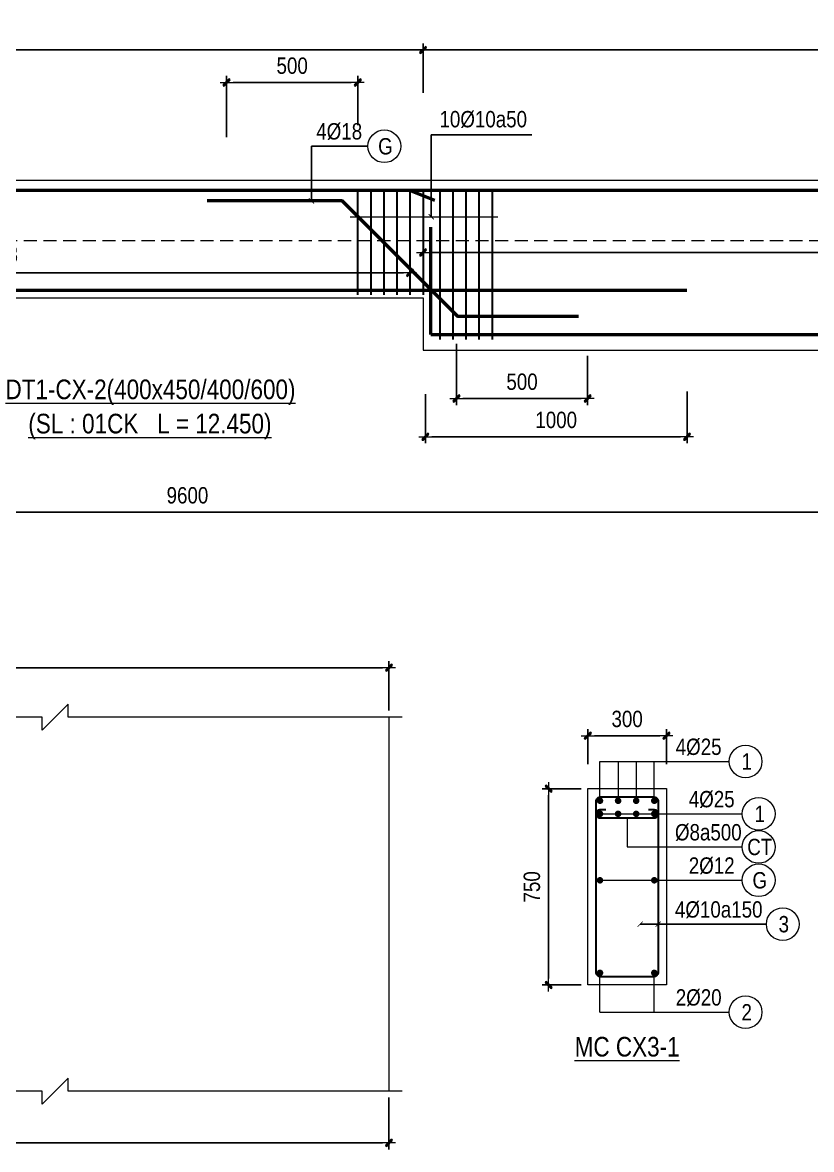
# Model space of a CAD drawing. Header units: millimetres. Extents: x 397144 to 8960116, y 345581 to 674207.
# Drawn here: x 4915737 to 4918751, y 607043 to 611348 of the extents above; entities that cross this region are included whole.
import ezdxf
from ezdxf.enums import TextEntityAlignment as Align

# ---------------------------------------------------------------- set-up
doc = ezdxf.new("R2010")
doc.units = ezdxf.units.MM
doc.header["$PDSIZE"] = -10
doc.linetypes.add('HIDDEN', pattern=[0.375, 0.25, -0.125])
doc.layers.get('0').update_dxf_attribs({"linetype": 'CONTINUOUS'})
doc.layers.get('Defpoints').update_dxf_attribs({"color": 12, "linetype": 'CONTINUOUS'})
for name, color, linetype, lineweight in [('CDAI', 8, 'CONTINUOUS', 30), ('CTHEP', 2, 'CONTINUOUS', 50), ('DBAO', 3, 'CONTINUOUS', 20), ('DGIONG', 4, 'CONTINUOUS', 13), ('KTH', 150, 'CONTINUOUS', 5), ('Net khuat', 8, 'HIDDEN', 13), ('STICK', 1, 'CONTINUOUS', 9), ('TEXT', 7, 'CONTINUOUS', 15)]:
    doc.layers.add(name, color=color, linetype=linetype, lineweight=lineweight)
doc.styles.add('Star-HelCon', font='VHELVCN_0.TTF')
doc.styles.add('TTP-HelCon', font='VHELVCN_0.TTF')
doc.styles.add('VNI-HELVE-CONDENSE', font='VHELVCN_0.TTF')
doc.dimstyles.new('kc-25', dxfattribs={"dimtxt": 62.5, "dimasz": 20, "dimexe": 20, "dimexo": 50, "dimgap": 25, "dimtad": 3, "dimdec": 0, "dimzin": 0, "dimdsep": 46, "dimtxsty": 'VNI-HELVE-CONDENSE', "dimblk": 'DIM', "dimcen": 2.5, "dimclrd": 256, "dimclre": 154, "dimclrt": 7, "dimaunit": 1, "dimadec": 0, "dimazin": 0, "dimtfac": 1, "dimtdec": 0, "dimtix": 1, "dimtmove": 0, "dimatfit": 3, "dimldrblk": 'DOT', "dimfxl": 1, "dimtolj": 1, "dimtzin": 0, "dimarcsym": 0})
doc.dimstyles.new('TTP-25', dxfattribs={"dimscale": 25, "dimtxt": 2.5, "dimasz": 1, "dimexe": 1, "dimexo": 1, "dimgap": 0.09, "dimtad": 0, "dimdec": 4, "dimrnd": 5, "dimzin": 9, "dimdsep": 46, "dimtxsty": 'TTP-HelCon', "dimblk": 'Stick1', "dimcen": 0.09, "dimdle": 1.5, "dimclrd": 256, "dimclre": 256, "dimclrt": 7, "dimadec": 0, "dimazin": 0, "dimtfac": 1, "dimtdec": 4, "dimtmove": 0, "dimatfit": 3, "dimldrblk": '_ArchTick1', "dimfxl": 1, "dimtvp": 1, "dimtolj": 1, "dimtzin": 0, "dimarcsym": 0})

# ---------------------------------------------------------------- blocks, each defined once
blk = doc.blocks.new('Stick1')
at = {"layer": 'STICK'}
h = blk.add_hatch(color=256, dxfattribs=at)
edge = h.paths.add_edge_path()
edge.add_line((0.3, 0.5), (-0.5, -0.3))
edge.add_arc((-0.4, -0.4), 0.141, 135, 315)
edge.add_line((-0.3, -0.5), (0.5, 0.3))
edge.add_arc((0.4, 0.4), 0.141, 315, 495)
blk.add_line((1, 0), (-1, 0), dxfattribs=at)
blk.add_lwpolyline([(0.3, 0.5), (-0.5, -0.3, 1), (-0.3, -0.5), (0.5, 0.3, 1), (0.3, 0.5, 1)], format="xyb", dxfattribs=at)
blk = doc.blocks.new('*D611')
at = {"layer": 'Defpoints', "color": 0, "transparency": 16777216}
for p in [(4917136.9, 608883), (4913786.9, 608694), (4917136.9, 608694)]:
    blk.add_point(p, dxfattribs=at)
at = {"layer": 'KTH', "lineweight": -2, "transparency": 16777216}
for p, q in [((4913786.9, 608719), (4913786.9, 608908)), ((4913811.9, 608883), (4917111.9, 608883)), ((4917136.9, 608719), (4917136.9, 608908))]:
    blk.add_line(p, q, dxfattribs=at)
at = {"layer": 'KTH', "lineweight": -2, "transparency": 16777216, "xscale": 25, "yscale": 25, "zscale": 25, "rotation": 180}
blk.add_blockref('Stick1', (4913786.9, 608883), dxfattribs=at)
at = {"layer": 'KTH', "lineweight": -2, "transparency": 16777216, "xscale": 25, "yscale": 25, "zscale": 25}
blk.add_blockref('Stick1', (4917136.9, 608883), dxfattribs=at)
at = {"layer": 'KTH', "color": 7, "transparency": 16777216, "insert": (4915461.9, 608946.8), "char_height": 62.5, "attachment_point": 5, "style": 'TTP-HelCon'}
blk.add_mtext('\\A1;3350', dxfattribs=at)
blk = doc.blocks.new('_ArchTick1')
at = {"color": 0, "const_width": 3.81}
blk.add_lwpolyline([(-12.7, -12.7), (12.7, 12.7)], dxfattribs=at)
blk = doc.blocks.new('*D612')
at = {"layer": 'Defpoints', "color": 0, "transparency": 16777216}
for p in [(4911286.9, 607265.6), (4917136.9, 607265.6), (4917136.9, 607067.6)]:
    blk.add_point(p, dxfattribs=at)
at = {"layer": 'KTH', "lineweight": -2, "transparency": 16777216}
for p, q in [((4911286.9, 607240.6), (4911286.9, 607042.6)), ((4917136.9, 607240.6), (4917136.9, 607042.6)), ((4911311.9, 607067.6), (4917111.9, 607067.6))]:
    blk.add_line(p, q, dxfattribs=at)
at = {"layer": 'KTH', "lineweight": -2, "transparency": 16777216, "xscale": 25, "yscale": 25, "zscale": 25, "rotation": 180}
blk.add_blockref('Stick1', (4911286.9, 607067.6), dxfattribs=at)
at = {"layer": 'KTH', "lineweight": -2, "transparency": 16777216, "xscale": 25, "yscale": 25, "zscale": 25}
blk.add_blockref('Stick1', (4917136.9, 607067.6), dxfattribs=at)
at = {"layer": 'KTH', "color": 7, "transparency": 16777216, "insert": (4914211.9, 607131.4), "char_height": 62.5, "attachment_point": 5, "style": 'TTP-HelCon'}
blk.add_mtext('\\A1;5200', dxfattribs=at)
blk = doc.blocks.new('*D658')
at = {"layer": 'Defpoints', "color": 0, "transparency": 16777216}
for p in [(4911567.1, 609675.5), (4921167.1, 609675.5), (4921167.1, 609477.5)]:
    blk.add_point(p, dxfattribs=at)
at = {"layer": 'KTH', "lineweight": -2, "transparency": 16777216}
for p, q in [((4911567.1, 609650.5), (4911567.1, 609452.5)), ((4921167.1, 609650.5), (4921167.1, 609452.5)), ((4911592.1, 609477.5), (4921142.1, 609477.5))]:
    blk.add_line(p, q, dxfattribs=at)
at = {"layer": 'KTH', "lineweight": -2, "transparency": 16777216, "xscale": 25, "yscale": 25, "zscale": 25, "rotation": 180}
blk.add_blockref('Stick1', (4911567.1, 609477.5), dxfattribs=at)
at = {"layer": 'KTH', "lineweight": -2, "transparency": 16777216, "xscale": 25, "yscale": 25, "zscale": 25}
blk.add_blockref('Stick1', (4921167.1, 609477.5), dxfattribs=at)
at = {"layer": 'KTH', "color": 7, "transparency": 16777216, "insert": (4916367.1, 609541.3), "char_height": 62.5, "attachment_point": 5, "style": 'TTP-HelCon'}
blk.add_mtext('\\A1;9600', dxfattribs=at)
blk = doc.blocks.new('*D663')
at = {"layer": 'Defpoints', "color": 0, "transparency": 16777216}
for p in [(4913567.1, 611242.9), (4913567.1, 611053.9), (4917267.1, 611053.9)]:
    blk.add_point(p, dxfattribs=at)
at = {"layer": 'KTH', "lineweight": -2, "transparency": 16777216}
for p, q in [((4913567.1, 611078.9), (4913567.1, 611267.9)), ((4917242.1, 611242.9), (4913592.1, 611242.9)), ((4917267.1, 611078.9), (4917267.1, 611267.9))]:
    blk.add_line(p, q, dxfattribs=at)
at = {"layer": 'KTH', "lineweight": -2, "transparency": 16777216, "xscale": 25, "yscale": 25, "zscale": 25, "rotation": 180}
blk.add_blockref('Stick1', (4913567.1, 611242.9), dxfattribs=at)
at = {"layer": 'KTH', "lineweight": -2, "transparency": 16777216, "xscale": 25, "yscale": 25, "zscale": 25}
blk.add_blockref('Stick1', (4917267.1, 611242.9), dxfattribs=at)
at = {"layer": 'KTH', "color": 7, "transparency": 16777216, "insert": (4915417.1, 611306.7), "char_height": 62.5, "attachment_point": 5, "style": 'TTP-HelCon'}
blk.add_mtext('\\A1;3700', dxfattribs=at)
blk = doc.blocks.new('*D665')
at = {"layer": 'Defpoints', "color": 0, "transparency": 16777216}
for p in [(4913864.3, 610515.5), (4917217.1, 610515.5), (4917217.1, 610391.5)]:
    blk.add_point(p, dxfattribs=at)
at = {"layer": 'KTH', "lineweight": -2, "transparency": 16777216}
for p, q in [((4913864.3, 610490.5), (4913864.3, 610366.5)), ((4917217.1, 610490.5), (4917217.1, 610366.5)), ((4913889.3, 610391.5), (4917192.1, 610391.5))]:
    blk.add_line(p, q, dxfattribs=at)
at = {"layer": 'KTH', "lineweight": -2, "transparency": 16777216, "xscale": 25, "yscale": 25, "zscale": 25, "rotation": 180}
blk.add_blockref('Stick1', (4913864.3, 610391.5), dxfattribs=at)
at = {"layer": 'KTH', "lineweight": -2, "transparency": 16777216, "xscale": 25, "yscale": 25, "zscale": 25}
blk.add_blockref('Stick1', (4917217.1, 610391.5), dxfattribs=at)
at = {"layer": 'KTH', "color": 7, "transparency": 16777216, "insert": (4915540.7, 610461.4), "char_height": 62.5, "attachment_point": 5, "style": 'TTP-HelCon'}
blk.add_mtext('\\A1;Þ10a200-3', dxfattribs=at)
blk = doc.blocks.new('*D667')
at = {"layer": 'Defpoints', "color": 0, "transparency": 16777216}
for p in [(4921167.1, 611242.9), (4917267.1, 611078.9), (4921167.1, 611053.9)]:
    blk.add_point(p, dxfattribs=at)
at = {"layer": 'KTH', "lineweight": -2, "transparency": 16777216}
for p, q in [((4917267.1, 611103.9), (4917267.1, 611267.9)), ((4917292.1, 611242.9), (4921142.1, 611242.9)), ((4921167.1, 611078.9), (4921167.1, 611267.9))]:
    blk.add_line(p, q, dxfattribs=at)
at = {"layer": 'KTH', "lineweight": -2, "transparency": 16777216, "xscale": 25, "yscale": 25, "zscale": 25, "rotation": 180}
blk.add_blockref('Stick1', (4917267.1, 611242.9), dxfattribs=at)
at = {"layer": 'KTH', "lineweight": -2, "transparency": 16777216, "xscale": 25, "yscale": 25, "zscale": 25}
blk.add_blockref('Stick1', (4921167.1, 611242.9), dxfattribs=at)
at = {"layer": 'KTH', "color": 7, "transparency": 16777216, "insert": (4919217.1, 611306.7), "char_height": 62.5, "attachment_point": 5, "style": 'TTP-HelCon'}
blk.add_mtext('\\A1;3900', dxfattribs=at)
blk = doc.blocks.new('*D668')
at = {"layer": 'Defpoints', "color": 0, "transparency": 16777216}
for p in [(4921117.1, 610572.1), (4917267.1, 610539.6), (4921117.1, 610469.6)]:
    blk.add_point(p, dxfattribs=at)
at = {"layer": 'KTH', "lineweight": -2, "transparency": 16777216}
for p, q in [((4917267.1, 610514.6), (4917267.1, 610444.6)), ((4921117.1, 610547.1), (4921117.1, 610444.6)), ((4917292.1, 610469.6), (4921092.1, 610469.6))]:
    blk.add_line(p, q, dxfattribs=at)
at = {"layer": 'KTH', "lineweight": -2, "transparency": 16777216, "xscale": 25, "yscale": 25, "zscale": 25, "rotation": 180}
blk.add_blockref('Stick1', (4917267.1, 610469.6), dxfattribs=at)
at = {"layer": 'KTH', "lineweight": -2, "transparency": 16777216, "xscale": 25, "yscale": 25, "zscale": 25}
blk.add_blockref('Stick1', (4921117.1, 610469.6), dxfattribs=at)
at = {"layer": 'KTH', "color": 7, "transparency": 16777216, "insert": (4919192.1, 610539.5), "char_height": 62.5, "attachment_point": 5, "style": 'TTP-HelCon'}
blk.add_mtext('\\A1;Þ10a150-3', dxfattribs=at)
blk = doc.blocks.new('DIM')
h = blk.add_hatch(color=1)
h.paths.add_polyline_path([(0.49, 0.29, 1), (0.29, 0.49), (-0.19, 0), (0.19, 0)])
h.paths.add_polyline_path([(0.19, 0), (-0.19, 0), (-0.49, -0.29, 1), (-0.29, -0.49)])
at = {"color": 9}
for p, q in [((-0.19, 0), (-1.5, 0)), ((0.19, 0), (1.5, 0))]:
    blk.add_line(p, q, dxfattribs=at)
at = {"color": 1}
for p, q in [((-0.49, -0.29), (0.29, 0.49)), ((-0.29, -0.49), (0.49, 0.29)), ((-0.19, 0), (0.19, 0))]:
    blk.add_line(p, q, dxfattribs=at)
blk.add_arc((-0.39, -0.39), 0.138, 135, 315, dxfattribs=at)
blk = doc.blocks.new('*D1874')
at = {"layer": 'Defpoints', "color": 0, "transparency": 16777216}
for p in [(4917276, 609953.2), (4918275.4, 609963.4), (4917276, 609765.4)]:
    blk.add_point(p, dxfattribs=at)
at = {"layer": 'KTH', "lineweight": -2, "transparency": 16777216}
for p, q in [((4917276, 609928.2), (4917276, 609740.4)), ((4918275.4, 609938.4), (4918275.4, 609740.4)), ((4918250.4, 609765.4), (4917301, 609765.4))]:
    blk.add_line(p, q, dxfattribs=at)
at = {"layer": 'KTH', "lineweight": -2, "transparency": 16777216, "xscale": 25, "yscale": 25, "zscale": 25, "rotation": 180}
blk.add_blockref('Stick1', (4917276, 609765.4), dxfattribs=at)
at = {"layer": 'KTH', "lineweight": -2, "transparency": 16777216, "xscale": 25, "yscale": 25, "zscale": 25}
blk.add_blockref('Stick1', (4918275.4, 609765.4), dxfattribs=at)
at = {"layer": 'KTH', "color": 7, "transparency": 16777216, "insert": (4917775.7, 609829.3), "char_height": 62.5, "attachment_point": 5, "style": 'TTP-HelCon'}
blk.add_mtext('\\A1;1000', dxfattribs=at)
blk = doc.blocks.new('*D1878')
at = {"layer": 'Defpoints', "color": 0, "transparency": 16777216}
for p in [(4917394.6, 610145.5), (4917895.8, 610099.1), (4917895.8, 609911.3)]:
    blk.add_point(p, dxfattribs=at)
at = {"layer": 'KTH', "lineweight": -2, "transparency": 16777216}
for p, q in [((4917394.6, 610120.5), (4917394.6, 609886.3)), ((4917895.8, 610074.1), (4917895.8, 609886.3)), ((4917419.6, 609911.3), (4917870.8, 609911.3))]:
    blk.add_line(p, q, dxfattribs=at)
at = {"layer": 'KTH', "lineweight": -2, "transparency": 16777216, "xscale": 25, "yscale": 25, "zscale": 25, "rotation": 180}
blk.add_blockref('Stick1', (4917394.6, 609911.3), dxfattribs=at)
at = {"layer": 'KTH', "lineweight": -2, "transparency": 16777216, "xscale": 25, "yscale": 25, "zscale": 25}
blk.add_blockref('Stick1', (4917895.8, 609911.3), dxfattribs=at)
at = {"layer": 'KTH', "color": 7, "transparency": 16777216, "insert": (4917645.2, 609975.2), "char_height": 62.5, "attachment_point": 5, "style": 'TTP-HelCon'}
blk.add_mtext('\\A1;500', dxfattribs=at)
blk = doc.blocks.new('*D1877')
at = {"layer": 'Defpoints', "color": 0, "transparency": 16777216}
for p in [(4917017.8, 611118.7), (4917017.8, 610931), (4916516.5, 610884.6)]:
    blk.add_point(p, dxfattribs=at)
at = {"layer": 'KTH', "lineweight": -2, "transparency": 16777216}
for p, q in [((4916516.5, 610909.6), (4916516.5, 611143.7)), ((4916541.5, 611118.7), (4916992.8, 611118.7)), ((4917017.8, 610956), (4917017.8, 611143.7))]:
    blk.add_line(p, q, dxfattribs=at)
at = {"layer": 'KTH', "lineweight": -2, "transparency": 16777216, "xscale": 25, "yscale": 25, "zscale": 25, "rotation": 180}
blk.add_blockref('Stick1', (4916516.5, 611118.7), dxfattribs=at)
at = {"layer": 'KTH', "lineweight": -2, "transparency": 16777216, "xscale": 25, "yscale": 25, "zscale": 25}
blk.add_blockref('Stick1', (4917017.8, 611118.7), dxfattribs=at)
at = {"layer": 'KTH', "color": 7, "transparency": 16777216, "insert": (4916767.2, 611182.5), "char_height": 62.5, "attachment_point": 5, "style": 'TTP-HelCon'}
blk.add_mtext('\\A1;500', dxfattribs=at)
blk = doc.blocks.new('*D8508')
at = {"layer": 'Defpoints', "color": 0, "ltscale": 500, "transparency": 16777216}
for p in [(4917896.7, 608623.2), (4917896.7, 608490), (4918196.7, 608490)]:
    blk.add_point(p, dxfattribs=at)
at = {"layer": 'KTH', "lineweight": -2, "ltscale": 500, "transparency": 16777216}
for p, q in [((4917896.7, 608515), (4917896.7, 608648.2)), ((4918171.7, 608623.2), (4917921.7, 608623.2)), ((4918196.7, 608515), (4918196.7, 608648.2))]:
    blk.add_line(p, q, dxfattribs=at)
at = {"layer": 'KTH', "lineweight": -2, "ltscale": 500, "transparency": 16777216, "xscale": 25, "yscale": 25, "zscale": 25, "rotation": 180}
blk.add_blockref('Stick1', (4917896.7, 608623.2), dxfattribs=at)
at = {"layer": 'KTH', "lineweight": -2, "ltscale": 500, "transparency": 16777216, "xscale": 25, "yscale": 25, "zscale": 25}
blk.add_blockref('Stick1', (4918196.7, 608623.2), dxfattribs=at)
at = {"layer": 'KTH', "color": 7, "ltscale": 500, "transparency": 16777216, "insert": (4918046.7, 608687), "char_height": 62.5, "attachment_point": 5, "style": 'TTP-HelCon'}
blk.add_mtext('\\A1;300', dxfattribs=at)
blk = doc.blocks.new('*D8509')
at = {"layer": 'Defpoints', "color": 0, "ltscale": 500, "transparency": 16777216}
for p in [(4917896.7, 608420.9), (4917746.9, 607670.9), (4917896.7, 607670.9)]:
    blk.add_point(p, dxfattribs=at)
at = {"layer": 'KTH', "lineweight": -2, "ltscale": 500, "transparency": 16777216}
for p, q in [((4917871.7, 608420.9), (4917721.9, 608420.9)), ((4917746.9, 608395.9), (4917746.9, 607695.9)), ((4917871.7, 607670.9), (4917721.9, 607670.9))]:
    blk.add_line(p, q, dxfattribs=at)
at = {"layer": 'KTH', "lineweight": -2, "ltscale": 500, "transparency": 16777216, "xscale": 25, "yscale": 25, "zscale": 25}
for p, rotation in [((4917746.9, 608420.9), 90), ((4917746.9, 607670.9), 270)]:
    blk.add_blockref('Stick1', p, dxfattribs=dict(at, rotation=rotation))
at = {"layer": 'KTH', "color": 7, "ltscale": 500, "transparency": 16777216, "insert": (4917683.1, 608045.9), "char_height": 62.5, "attachment_point": 5, "rotation": 90, "style": 'TTP-HelCon'}
blk.add_mtext('\\A1;750', dxfattribs=at)

msp = doc.modelspace()

# ---------------------------------------------------------------- linework, layer by layer
at = {"layer": 'CDAI', "ltscale": 52.5}
for p, q in [((4917017.14863, 610710.47175), (4917017.14863, 610307.78693)), ((4917067.14863, 610710.47175), (4917067.14863, 610307.78693)), ((4917117.14863, 610710.47175), (4917117.14863, 610307.78693)), ((4917167.14863, 610710.47175), (4917167.14863, 610307.78693)), ((4917217.14863, 610710.47175), (4917217.14863, 610307.78693)), ((4917267.14863, 610710.47175), (4917267.14863, 610307.78693)), ((4917330.65686, 610710.47175), (4917330.65686, 610137.40471)), ((4917380.65686, 610710.47175), (4917380.65686, 610137.40471)), ((4917430.65686, 610710.47175), (4917430.65686, 610137.40471)), ((4917480.65686, 610710.47175), (4917480.65686, 610137.40471)), ((4917530.65686, 610710.47175), (4917530.65686, 610137.40471))]:
    msp.add_line(p, q, dxfattribs=at)
at = {"layer": 'CDAI'}
msp.add_lwpolyline([(4917946.72073, 608389.69742), (4918146.72073, 608389.69742, -0.4142135624), (4918165.47073, 608370.94742), (4918165.47073, 607720.94742, -0.4142135624), (4918146.72073, 607702.19742), (4917946.72073, 607702.19742, -0.4142135624), (4917927.97073, 607720.94742), (4917927.97073, 608370.94742, -0.4142135624)], format="xyb", close=True, dxfattribs=at)
msp.add_lwpolyline([(4917964.89072, 608339.69742), (4917942.97073, 608339.69742, 0.4142135624), (4917927.97073, 608324.69742), (4917927.97073, 608324.69742, 0.4142135624), (4917942.97073, 608309.69742), (4918150.47073, 608309.69742, 0.4142135624), (4918165.47073, 608324.69742), (4918165.47073, 608324.69742, 0.4142135624), (4918150.47073, 608339.69742), (4918128.55074, 608339.69742)], format="xyb", dxfattribs=at)
at = {"layer": 'CTHEP'}
for p, q in [((4917312.20132, 610668.11001), (4917217.14863, 610706.47175)), ((4917297.14863, 610184.47175), (4917297.14863, 610565.58704)), ((4917297.14863, 610155.61416), (4917297.14863, 610536.72946))]:
    msp.add_line(p, q, dxfattribs=at)
for points in [[(4922167.14862, 610706.47175), (4911297.14863, 610706.47175), (4911297.14863, 610124.10168)], [(4912579.7529, 610325.45857), (4918275.37822, 610325.45857)], [(4917297.14863, 610155.61416), (4921517.14862, 610155.61416)]]:
    msp.add_lwpolyline(points, dxfattribs=at)
at = {"layer": 'CTHEP', "flags": 128}
msp.add_lwpolyline([(4917860.33111, 610224.47175), (4917399.5365, 610224.47175), (4916957.5365, 610666.47175), (4916442.88388, 610666.73596)], dxfattribs=at)
at = {"layer": 'CTHEP', "const_width": 12.5}
for points in [[(4917936.72073, 608374.69742, 1), (4917949.22073, 608374.69742, 1)], [(4918005.88739, 608374.69742, 1), (4918018.38739, 608374.69742, 1)], [(4918075.05406, 608374.69742, 1), (4918087.55406, 608374.69742, 1)], [(4918144.22073, 608374.69742, 1), (4918156.72073, 608374.69742, 1)], [(4917936.72073, 608324.69742, 1), (4917949.22073, 608324.69742, 1)], [(4918005.88739, 608324.69742, 1), (4918018.38739, 608324.69742, 1)], [(4918075.05406, 608324.69742, 1), (4918087.55406, 608324.69742, 1)], [(4918144.22073, 608324.69742, 1), (4918156.72073, 608324.69742, 1)], [(4917936.72073, 608070.94742, 1), (4917949.22073, 608070.94742, 1)], [(4918144.22073, 608070.94742, 1), (4918156.72073, 608070.94742, 1)], [(4917936.72073, 607717.19742, 1), (4917949.22073, 607717.19742, 1)], [(4918144.22073, 607717.19742, 1), (4918156.72073, 607717.19742, 1)]]:
    msp.add_lwpolyline(points, format="xyb", close=True, dxfattribs=at)
at = {"layer": 'DBAO'}
for points in [[(4911567.14863, 610745.47175), (4921167.14863, 610745.47175), (4921167.14863, 611053.86609)], [(4913567.14863, 610095.47175), (4913567.14863, 610295.47175), (4917267.14863, 610295.47175), (4917267.14863, 610095.47175), (4921167.14863, 610095.47175), (4921167.14863, 609675.47175)], [(4917136.93041, 608693.96658), (4917136.93041, 608385.57224), (4917136.93041, 608385.57224), (4917136.93041, 607685.57224), (4917136.93041, 607685.57224), (4917136.93041, 607265.57224)]]:
    msp.add_lwpolyline(points, dxfattribs=at)
at = {"layer": 'DBAO', "flags": 128}
for points in [[(4917896.72073, 608420.94742), (4918196.72073, 608420.94742)], [(4918196.72073, 608420.94742), (4918196.72073, 607670.94742), (4917896.72073, 607670.94742), (4917896.72073, 608420.94742)]]:
    msp.add_lwpolyline(points, dxfattribs=at)
at = {"layer": 'DGIONG'}
for p, q in [((4916988.15039, 610605.66067), (4917552.37266, 610605.66067)), ((4917942.97073, 608374.69742), (4917942.97073, 608524.69742)), ((4917942.97073, 608524.69742), (4918436.72073, 608524.69742)), ((4918012.13739, 608524.69742), (4918012.13739, 608374.69742)), ((4918081.30406, 608524.69742), (4918081.30406, 608374.69742)), ((4918150.47073, 608374.69742), (4918150.47073, 608524.69742)), ((4917942.97073, 608324.69742), (4918486.72073, 608324.69742)), ((4918046.72073, 608309.69742), (4918046.72073, 608198.19742)), ((4918046.72073, 608198.19742), (4918486.72073, 608198.19742)), ((4917942.97073, 608070.94742), (4918486.72073, 608070.94742)), ((4917942.97073, 607567.19742), (4917942.97073, 607717.19742)), ((4918150.47073, 607567.19742), (4918150.47073, 607717.19742)), ((4917942.97073, 607567.19742), (4918436.72073, 607567.19742))]:
    msp.add_line(p, q, dxfattribs=at)
for points in [[(4917186.93041, 608693.96658), (4915911.93042, 608693.96658), (4915911.93042, 608743.96658), (4915811.93042, 608643.96658), (4915811.93042, 608693.96658), (4914536.93042, 608693.96658)], [(4917186.93041, 607265.57224), (4915911.93042, 607265.57224), (4915911.93042, 607315.57224), (4915811.93042, 607215.57224), (4915811.93042, 607265.57224), (4914536.93042, 607265.57224)]]:
    msp.add_lwpolyline(points, dxfattribs=at)
for centre in [(4917119.24221, 610874.98086), (4918499.22073, 608524.69742), (4918549.22073, 608324.69742), (4918549.22073, 608198.19742), (4918549.22073, 608070.94742), (4918641.00326, 607903.29946), (4918499.22073, 607567.19742)]:
    msp.add_circle(centre, 62.5, dxfattribs=at)
at = {"layer": 'Net khuat', "ltscale": 200}
msp.add_lwpolyline([(4913567.14863, 610515.47175), (4923417.14863, 610515.47175), (4923417.14863, 610145.47175), (4923417.14863, 610145.47175), (4923717.14863, 610145.47175)], dxfattribs=at)

# ---------------------------------------------------------------- texts
at = {"layer": 'TEXT', "style": 'TTP-HelCon'}
for s, p in [('10Þ10a50', (4917329.83341, 610947.32123)), ('4Þ18', (4916859.11833, 610900.8338)), ('4Þ25', (4918232.17906, 608549.69742)), ('4Þ25', (4918282.17906, 608349.69742)), ('Þ8a500', (4918229.40494, 608223.19742)), ('2Þ12', (4918282.17906, 608095.94742)), ('4Þ10a150', (4918229.40494, 607928.29946)), ('2Þ20', (4918232.4444, 607592.19742))]:
    msp.add_text(s, height=62.5, dxfattribs=at).set_placement(p)
at = {"layer": 'TEXT', "style": 'Star-HelCon'}
for s, p in [('G', (4917123.40888, 610874.98086)), ('1', (4918503.38739, 608524.69742)), ('1', (4918553.38739, 608324.69742)), ('CT', (4918553.38739, 608198.19742)), ('G', (4918553.38739, 608070.94742)), ('3', (4918645.16993, 607903.29946)), ('2', (4918503.38739, 607567.19742))]:
    msp.add_text(s, height=62.5, dxfattribs=at).set_placement(p, align=Align.MIDDLE)
at = {"layer": 'TEXT', "style": 'TTP-HelCon'}
for s, p in [('%%UDT1-CX-2(400x450/400/600)', (4916225.86361, 609908.85089)), ('%%U(SL : 01CK   L = 12.450)', (4916223.74869, 609778.09547)), ('%%UMC CX3-1', (4918046.72073, 607397.65388))]:
    msp.add_text(s, height=75, dxfattribs=at).set_placement(p, align=Align.CENTER)

# ---------------------------------------------------------------- dimensions: what is measured, and where the dimension line sits
at = {"layer": 'KTH'}
for base, p1, p2, picture, middle in [((4913567.14863, 611242.86609), (4917267.14863, 611053.86609), (4913567.14863, 611053.86609), '*D663', (4915417.14863, 611306.69942)), ((4917276.03103, 609765.41908), (4918275.37822, 609963.39695), (4917276.03103, 609953.15633), '*D1874', (4917775.70463, 609829.25242))]:
    dim = msp.add_linear_dim(base=base, p1=p1, p2=p2, dimstyle='TTP-25', override={"dimtmove": 1}, dxfattribs=at)
    dim.commit()
    dim.dimension.update_dxf_attribs({"geometry": picture, "text_midpoint": middle})
for base, p1, p2, picture, middle in [((4921167.14863, 611242.86609), (4917267.14863, 611078.86609), (4921167.14863, 611053.86609), '*D667', (4919217.14863, 611306.69942)), ((4917017.80082, 611118.69241), (4916516.52742, 610884.56052), (4917017.80082, 610930.95517), '*D1877', (4916767.16412, 611182.52575)), ((4917895.82828, 609911.33985), (4917394.55488, 610145.47175), (4917895.82828, 610099.0771), '*D1878', (4917645.19158, 609975.17319)), ((4921167.14863, 609477.49388), (4911567.14863, 609675.47175), (4921167.14863, 609675.47175), '*D658', (4916367.14863, 609541.32721)), ((4917136.93041, 608882.96658), (4913786.93042, 608693.96658), (4917136.93041, 608693.96658), '*D611', (4915461.93042, 608946.79991))]:
    dim = msp.add_linear_dim(base=base, p1=p1, p2=p2, angle=180, dimstyle='TTP-25', override={"dimtmove": 1}, dxfattribs=at)
    dim.commit()
    dim.dimension.update_dxf_attribs({"geometry": picture, "text_midpoint": middle})
for base, p1, p2, text, picture, middle in [((4921117.14863, 610469.56224), (4917267.14863, 610539.57543), (4921117.14863, 610572.14686), 'Þ10a150-3', '*D668', (4919192.14863, 610539.47891)), ((4917217.14863, 610391.47174), (4913864.25394, 610515.47175), (4917217.14863, 610515.47175), 'Þ10a200-3', '*D665', (4915540.70128, 610461.3884))]:
    dim = msp.add_linear_dim(base=base, p1=p1, p2=p2, text=text, dimstyle='TTP-25', override={"dimtmove": 1}, dxfattribs=at)
    dim.commit()
    dim.dimension.update_dxf_attribs({"geometry": picture, "text_midpoint": middle})
at = {"layer": 'KTH', "ltscale": 500}
dim = msp.add_linear_dim(base=(4917896.72073, 608623.19742), p1=(4918196.72073, 608489.95937), p2=(4917896.72073, 608489.95937), dimstyle='TTP-25', override={"dimtxsty": 'TTP-HelCon'}, dxfattribs=at)
dim.commit()
dim.dimension.update_dxf_attribs({"geometry": '*D8508', "text_midpoint": (4918046.72073, 608687.03075)})
dim = msp.add_linear_dim(base=(4917746.88791, 607670.94742), p1=(4917896.72073, 608420.94742), p2=(4917896.72073, 607670.94742), angle=90, dimstyle='TTP-25', override={"dimtxsty": 'TTP-HelCon'}, dxfattribs=at)
dim.commit()
dim.dimension.update_dxf_attribs({"geometry": '*D8509', "text_midpoint": (4917683.05458, 608045.94742)})
at = {"layer": 'KTH'}
dim = msp.add_linear_dim(base=(4917136.93041, 607067.59437), p1=(4911286.93041, 607265.57224), p2=(4917136.93041, 607265.57224), angle=180, text='5200', dimstyle='TTP-25', override={"dimtmove": 1}, dxfattribs=at)
dim.commit()
dim.dimension.update_dxf_attribs({"geometry": '*D612', "text_midpoint": (4914211.93041, 607131.42771)})

# ---------------------------------------------------------------- leaders
at = {"layer": 'DGIONG'}
for points in [[(4917298.38198, 610605.781), (4917298.38172, 610919.24282), (4917682.48912, 610919.24314)], [(4916840.60656, 610666.47175), (4916840.60629, 610874.98086), (4917056.74221, 610874.98086)], [(4918096.30406, 607903.29946), (4918466.51608, 607903.29946)], [(4918165.47073, 607903.29946), (4918578.50326, 607903.29946)]]:
    msp.add_leader(points, dimstyle='kc-25', override={"dimtad": 0, "dimldrblk": 'ArchTick', "dimfxl": 100, "dimarcsym": 1}, dxfattribs=at)

doc.saveas('drawing.dxf')
